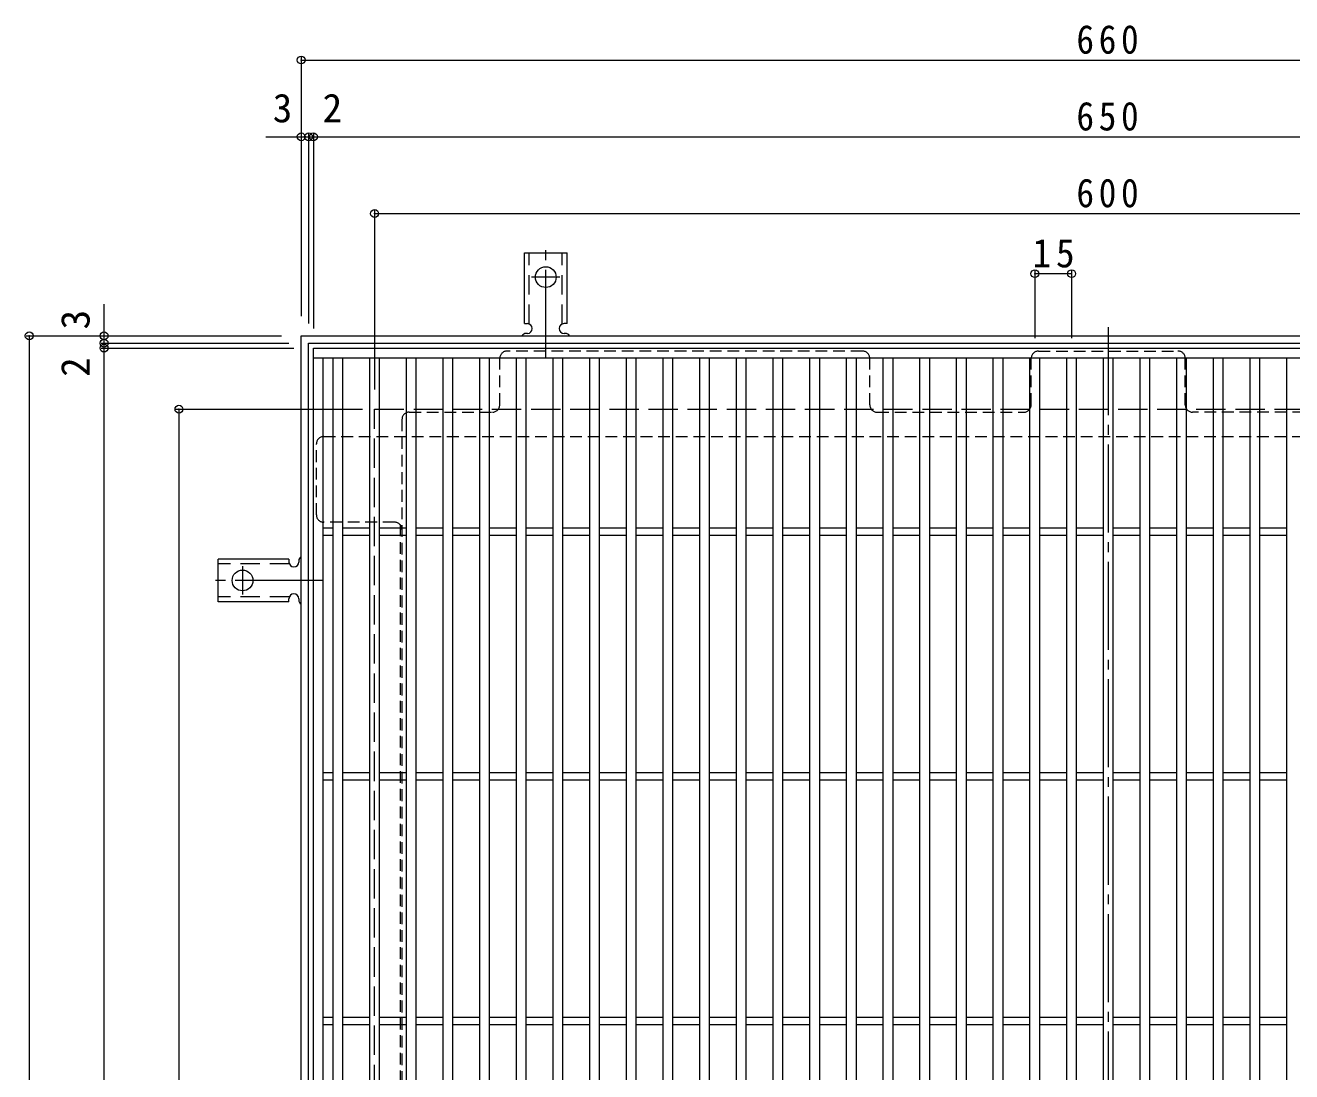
# Model space of a CAD drawing. Units: millimetres at full size, sheet at 1:4; details may follow other scales. Extents: x -953 to 1047, y -779 to 782.
# Drawn here: x -940 to -422, y 354 to 782 of the extents above; entities that cross this region are included whole.
import ezdxf
from ezdxf.enums import TextEntityAlignment as Align

# ---------------------------------------------------------------- set-up
doc = ezdxf.new("R2010")
doc.units = ezdxf.units.MM
doc.header["$LTSCALE"] = 4
doc.header["$PDMODE"] = 32
doc.header["$PDSIZE"] = 3.2
for name, pattern in [('CHAIN2', [12, 9, -1, 1, -1]), ('DASHED1', [1.8, 1.2, -0.6]), ('DASHED2', [3, 2, -1]), ('DASHED3', [4, 3, -1])]:
    doc.linetypes.add(name, pattern=pattern)
for name, color, linetype, lineweight in [('A-1_躯体', 3, 'Continuous', 9), ('A-2_仕上', 3, 'Continuous', 9), ('A-4_その他', 7, 'Continuous', 9), ('A-7_ハッチ', 2, 'Continuous', 9), ('A-A_ﾊｯﾁ-ﾜｸ', 3, 'Continuous', 9)]:
    doc.layers.add(name, color=color, linetype=linetype, lineweight=lineweight)
doc.styles.add('ＭＳ ゴシック', font='')
doc.styles.get('ＭＳ ゴシック').set_extended_font_data('MS Gothic')

msp = doc.modelspace()

# ---------------------------------------------------------------- linework, layer by layer
at = {"layer": 'A-1_躯体', "color": 2}
for p, q in [((-827.292, -5.385), (-827.292, 654.615)), ((-827.292, 654.615), (-167.292, 654.615)), ((-824.292, -2.385), (-824.292, 651.615)), ((-824.292, 651.615), (-170.292, 651.615))]:
    msp.add_line(p, q, dxfattribs=at)
at = {"layer": 'A-1_躯体', "color": 2, "linetype": 'DASHED3'}
for p, q in [((-797.292, 24.615), (-797.292, 624.615)), ((-797.292, 624.615), (-197.292, 624.615))]:
    msp.add_line(p, q, dxfattribs=at)
at = {"layer": 'A-2_仕上'}
for p, q in [((-822.292, -0.385), (-822.292, 649.615)), ((-822.292, 649.615), (-172.291, 649.615)), ((-822.292, 645.615), (-172.291, 645.615)), ((-818.292, 3.615), (-818.292, 645.615)), ((-814.292, 3.615), (-814.292, 645.615)), ((-810.292, 3.615), (-810.292, 645.615)), ((-799.291, 3.615), (-799.291, 645.615)), ((-795.291, 3.615), (-795.291, 645.615)), ((-784.291, 3.615), (-784.291, 645.615)), ((-780.291, 3.615), (-780.291, 645.615)), ((-769.291, 3.615), (-769.291, 645.615)), ((-765.291, 3.615), (-765.291, 645.615)), ((-754.291, 3.615), (-754.291, 645.615)), ((-750.291, 3.615), (-750.291, 645.615)), ((-739.291, 3.615), (-739.291, 645.615)), ((-735.291, 3.615), (-735.291, 645.615)), ((-724.291, 3.615), (-724.291, 645.615)), ((-720.291, 3.615), (-720.291, 645.615)), ((-709.291, 3.615), (-709.291, 645.615)), ((-705.291, 3.615), (-705.291, 645.615)), ((-694.291, 3.615), (-694.291, 645.615)), ((-690.291, 3.615), (-690.291, 645.615)), ((-679.291, 3.615), (-679.291, 645.615)), ((-675.291, 3.615), (-675.291, 645.615)), ((-664.29, 3.615), (-664.29, 645.615)), ((-660.291, 3.615), (-660.291, 645.615)), ((-649.29, 3.615), (-649.29, 645.615)), ((-645.29, 3.615), (-645.29, 645.615)), ((-634.29, 3.615), (-634.29, 645.615)), ((-630.29, 3.615), (-630.29, 645.615)), ((-619.29, 3.615), (-619.29, 645.615)), ((-615.29, 3.615), (-615.29, 645.615)), ((-604.29, 3.615), (-604.29, 645.615)), ((-600.29, 3.615), (-600.29, 645.615)), ((-589.29, 3.615), (-589.29, 645.615)), ((-585.29, 3.615), (-585.29, 645.615)), ((-574.29, 3.615), (-574.29, 645.615)), ((-570.29, 3.615), (-570.29, 645.615)), ((-559.29, 3.615), (-559.29, 645.615)), ((-555.29, 3.615), (-555.29, 645.615)), ((-544.29, 3.615), (-544.29, 645.615)), ((-540.29, 3.615), (-540.29, 645.615)), ((-529.289, 3.615), (-529.289, 645.615)), ((-525.29, 3.615), (-525.29, 645.615)), ((-514.289, 3.615), (-514.289, 645.615)), ((-510.289, 3.615), (-510.289, 645.615)), ((-499.289, 3.615), (-499.289, 645.615)), ((-495.289, 3.615), (-495.289, 645.615)), ((-484.289, 3.615), (-484.289, 645.615)), ((-480.289, 3.615), (-480.289, 645.615)), ((-469.289, 3.615), (-469.289, 645.615)), ((-465.289, 3.615), (-465.289, 645.615)), ((-454.289, 3.615), (-454.289, 645.615)), ((-450.289, 3.615), (-450.289, 645.615)), ((-439.289, 3.615), (-439.289, 645.615)), ((-435.289, 3.615), (-435.289, 645.615)), ((-424.289, 3.615), (-424.289, 645.615)), ((-818.292, 576.115), (-814.292, 576.115)), ((-810.292, 576.115), (-799.291, 576.115)), ((-795.291, 576.115), (-784.291, 576.115)), ((-780.291, 576.115), (-769.291, 576.115)), ((-765.291, 576.115), (-754.291, 576.115)), ((-750.291, 576.115), (-739.291, 576.115)), ((-735.291, 576.115), (-724.291, 576.115)), ((-720.291, 576.115), (-709.291, 576.115)), ((-705.291, 576.115), (-694.291, 576.115)), ((-690.291, 576.115), (-679.291, 576.115)), ((-675.291, 576.115), (-664.29, 576.115)), ((-660.291, 576.115), (-649.29, 576.115)), ((-645.29, 576.115), (-634.29, 576.115)), ((-630.29, 576.115), (-619.29, 576.115)), ((-615.29, 576.115), (-604.29, 576.115)), ((-600.29, 576.115), (-589.29, 576.115)), ((-585.29, 576.115), (-574.29, 576.115)), ((-570.29, 576.115), (-559.29, 576.115)), ((-555.29, 576.115), (-544.29, 576.115)), ((-540.29, 576.115), (-529.289, 576.115)), ((-525.29, 576.115), (-514.289, 576.115)), ((-510.289, 576.115), (-499.289, 576.115)), ((-495.289, 576.115), (-484.289, 576.115)), ((-480.289, 576.115), (-469.289, 576.115)), ((-465.289, 576.115), (-454.289, 576.115)), ((-450.289, 576.115), (-439.289, 576.115)), ((-435.289, 576.115), (-424.289, 576.115)), ((-818.292, 573.115), (-814.292, 573.115)), ((-810.292, 573.115), (-799.291, 573.115)), ((-795.291, 573.115), (-784.291, 573.115)), ((-780.291, 573.115), (-769.291, 573.115)), ((-765.291, 573.115), (-754.291, 573.115)), ((-750.291, 573.115), (-739.291, 573.115)), ((-735.291, 573.115), (-724.291, 573.115)), ((-720.291, 573.115), (-709.291, 573.115)), ((-705.291, 573.115), (-694.291, 573.115)), ((-690.291, 573.115), (-679.291, 573.115)), ((-675.291, 573.115), (-664.29, 573.115)), ((-660.291, 573.115), (-649.29, 573.115)), ((-645.29, 573.115), (-634.29, 573.115)), ((-630.29, 573.115), (-619.29, 573.115)), ((-615.29, 573.115), (-604.29, 573.115)), ((-600.29, 573.115), (-589.29, 573.115)), ((-585.29, 573.115), (-574.29, 573.115)), ((-570.29, 573.115), (-559.29, 573.115)), ((-555.29, 573.115), (-544.29, 573.115)), ((-540.29, 573.115), (-529.289, 573.115)), ((-525.29, 573.115), (-514.289, 573.115)), ((-510.289, 573.115), (-499.289, 573.115)), ((-495.289, 573.115), (-484.289, 573.115)), ((-480.289, 573.115), (-469.289, 573.115)), ((-465.289, 573.115), (-454.289, 573.115)), ((-450.289, 573.115), (-439.289, 573.115)), ((-435.289, 573.115), (-424.289, 573.115)), ((-818.292, 476.115), (-814.292, 476.115)), ((-818.292, 473.115), (-814.292, 473.115)), ((-810.292, 476.115), (-799.291, 476.115)), ((-810.292, 473.115), (-799.291, 473.115)), ((-795.291, 476.115), (-784.291, 476.115)), ((-795.291, 473.115), (-784.291, 473.115)), ((-780.291, 476.115), (-769.291, 476.115)), ((-780.291, 473.115), (-769.291, 473.115)), ((-765.291, 476.115), (-754.291, 476.115)), ((-765.291, 473.115), (-754.291, 473.115)), ((-750.291, 476.115), (-739.291, 476.115)), ((-750.291, 473.115), (-739.291, 473.115)), ((-735.291, 476.115), (-724.291, 476.115)), ((-735.291, 473.115), (-724.291, 473.115)), ((-720.291, 476.115), (-709.291, 476.115)), ((-720.291, 473.115), (-709.291, 473.115)), ((-705.291, 476.115), (-694.291, 476.115)), ((-705.291, 473.115), (-694.291, 473.115)), ((-690.291, 476.115), (-679.291, 476.115)), ((-690.291, 473.115), (-679.291, 473.115)), ((-675.291, 476.115), (-664.29, 476.115)), ((-675.291, 473.115), (-664.29, 473.115)), ((-660.291, 476.115), (-649.29, 476.115)), ((-660.291, 473.115), (-649.29, 473.115)), ((-645.29, 476.115), (-634.29, 476.115)), ((-645.29, 473.115), (-634.29, 473.115)), ((-630.29, 476.115), (-619.29, 476.115)), ((-630.29, 473.115), (-619.29, 473.115)), ((-615.29, 476.115), (-604.29, 476.115)), ((-615.29, 473.115), (-604.29, 473.115)), ((-600.29, 476.115), (-589.29, 476.115)), ((-600.29, 473.115), (-589.29, 473.115)), ((-585.29, 476.115), (-574.29, 476.115)), ((-585.29, 473.115), (-574.29, 473.115)), ((-570.29, 476.115), (-559.29, 476.115)), ((-570.29, 473.115), (-559.29, 473.115)), ((-555.29, 476.115), (-544.29, 476.115)), ((-555.29, 473.115), (-544.29, 473.115)), ((-540.29, 476.115), (-529.289, 476.115)), ((-540.29, 473.115), (-529.289, 473.115)), ((-525.29, 476.115), (-514.289, 476.115)), ((-525.29, 473.115), (-514.289, 473.115)), ((-510.289, 476.115), (-499.289, 476.115)), ((-510.289, 473.115), (-499.289, 473.115)), ((-495.289, 476.115), (-484.289, 476.115)), ((-495.289, 473.115), (-484.289, 473.115)), ((-480.289, 476.115), (-469.289, 476.115)), ((-480.289, 473.115), (-469.289, 473.115)), ((-465.289, 476.115), (-454.289, 476.115)), ((-465.289, 473.115), (-454.289, 473.115)), ((-450.289, 476.115), (-439.289, 476.115)), ((-450.289, 473.115), (-439.289, 473.115)), ((-435.289, 476.115), (-424.289, 476.115)), ((-435.289, 473.115), (-424.289, 473.115)), ((-818.292, 376.115), (-814.292, 376.115)), ((-818.292, 373.115), (-814.292, 373.115)), ((-810.292, 376.115), (-799.291, 376.115)), ((-810.292, 373.115), (-799.291, 373.115)), ((-795.291, 376.115), (-784.291, 376.115)), ((-795.291, 373.115), (-784.291, 373.115)), ((-780.291, 376.115), (-769.291, 376.115)), ((-780.291, 373.115), (-769.291, 373.115)), ((-765.291, 376.115), (-754.291, 376.115)), ((-765.291, 373.115), (-754.291, 373.115)), ((-750.291, 376.115), (-739.291, 376.115)), ((-750.291, 373.115), (-739.291, 373.115)), ((-735.291, 376.115), (-724.291, 376.115)), ((-735.291, 373.115), (-724.291, 373.115)), ((-720.291, 376.115), (-709.291, 376.115)), ((-720.291, 373.115), (-709.291, 373.115)), ((-705.291, 376.115), (-694.291, 376.115)), ((-705.291, 373.115), (-694.291, 373.115)), ((-690.291, 376.115), (-679.291, 376.115)), ((-690.291, 373.115), (-679.291, 373.115)), ((-675.291, 376.115), (-664.29, 376.115)), ((-675.291, 373.115), (-664.29, 373.115)), ((-660.291, 376.115), (-649.29, 376.115)), ((-660.291, 373.115), (-649.29, 373.115)), ((-645.29, 376.115), (-634.29, 376.115)), ((-645.29, 373.115), (-634.29, 373.115)), ((-630.29, 376.115), (-619.29, 376.115)), ((-630.29, 373.115), (-619.29, 373.115)), ((-615.29, 376.115), (-604.29, 376.115)), ((-615.29, 373.115), (-604.29, 373.115)), ((-600.29, 376.115), (-589.29, 376.115)), ((-600.29, 373.115), (-589.29, 373.115)), ((-585.29, 376.115), (-574.29, 376.115)), ((-585.29, 373.115), (-574.29, 373.115)), ((-570.29, 376.115), (-559.29, 376.115)), ((-570.29, 373.115), (-559.29, 373.115)), ((-555.29, 376.115), (-544.29, 376.115)), ((-555.29, 373.115), (-544.29, 373.115)), ((-540.29, 376.115), (-529.289, 376.115)), ((-540.29, 373.115), (-529.289, 373.115)), ((-525.29, 376.115), (-514.289, 376.115)), ((-525.29, 373.115), (-514.289, 373.115)), ((-510.289, 376.115), (-499.289, 376.115)), ((-510.289, 373.115), (-499.289, 373.115)), ((-495.289, 376.115), (-484.289, 376.115)), ((-495.289, 373.115), (-484.289, 373.115)), ((-480.289, 376.115), (-469.289, 376.115)), ((-480.289, 373.115), (-469.289, 373.115)), ((-465.289, 376.115), (-454.289, 376.115)), ((-465.289, 373.115), (-454.289, 373.115)), ((-450.289, 376.115), (-439.289, 376.115)), ((-450.289, 373.115), (-439.289, 373.115)), ((-435.289, 376.115), (-424.289, 376.115)), ((-435.289, 373.115), (-424.289, 373.115))]:
    msp.add_line(p, q, dxfattribs=at)
at = {"layer": 'A-4_その他'}
for p, q in [((-827.292, 768.593), (-827.292, 662.615)), ((-827.292, 767.393), (-167.292, 767.393)), ((-841.696, 736.004), (-824.292, 736.004)), ((-824.292, 737.204), (-824.292, 659.615)), ((-824.292, 736.004), (-822.292, 736.004)), ((-822.292, 737.204), (-822.292, 657.615)), ((-822.292, 736.004), (-172.291, 736.004)), ((-797.292, 705.815), (-797.292, 632.615)), ((-797.292, 704.615), (-197.292, 704.615)), ((-527.289, 681.221), (-527.289, 653.615)), ((-512.289, 680.021), (-527.289, 680.021)), ((-512.289, 681.221), (-512.289, 653.615)), ((-907.897, 651.615), (-907.897, 667.586)), ((-939.702, 654.615), (-835.292, 654.615)), ((-938.502, 654.615), (-938.502, -5.385)), ((-909.097, 651.615), (-832.292, 651.615)), ((-909.097, 649.615), (-830.292, 649.615)), ((-907.897, 649.615), (-907.897, 651.615)), ((-907.897, -0.385), (-907.897, 649.615)), ((-878.492, 624.615), (-802.292, 624.615)), ((-877.292, 624.615), (-877.292, 24.615))]:
    msp.add_line(p, q, dxfattribs=at)
for p in [(-827.292, 767.393), (-827.292, 736.004), (-824.292, 736.004), (-822.292, 736.004), (-797.292, 704.615), (-527.289, 680.021), (-512.289, 680.021), (-938.502, 654.615), (-907.897, 654.615), (-907.897, 651.615), (-907.897, 649.615), (-877.292, 624.615)]:
    msp.add_point(p, dxfattribs=at)
at = {"layer": 'A-7_ハッチ', "linetype": 'CHAIN2'}
msp.add_line((-497.292, 658.212), (-497.292, -8.981), dxfattribs=at)
at = {"layer": 'A-7_ハッチ', "linetype": 'DASHED1'}
for p, q in [((-597.792, 648.419), (-743.091, 648.419)), ((-525.792, 648.419), (-468.792, 648.419)), ((-746.091, 626.419), (-746.091, 645.419)), ((-594.792, 626.419), (-594.792, 645.419)), ((-528.792, 626.419), (-528.792, 645.419)), ((-465.792, 626.419), (-465.792, 645.419)), ((-783.092, 623.419), (-749.091, 623.419)), ((-591.792, 623.419), (-531.792, 623.419)), ((-402.792, 623.419), (-462.792, 623.419)), ((-786.092, 620.419), (-786.092, 28.812)), ((-818.095, 613.419), (-176.488, 613.419)), ((-821.095, 581.418), (-821.095, 610.419)), ((-789.092, 578.418), (-818.095, 578.418)), ((-786.892, 577.458), (-786.892, 343.076))]:
    msp.add_line(p, q, dxfattribs=at)
for centre, start, end in [((-743.091, 645.419), 90, 180), ((-597.792, 645.419), 0, 90), ((-525.792, 645.419), 90, 180), ((-468.792, 645.419), 0, 90), ((-783.092, 620.419), 90, 180), ((-749.091, 626.419), 270, 0), ((-591.792, 626.419), 180, 270), ((-531.792, 626.419), 270, 0), ((-462.792, 626.419), 180, 270), ((-818.095, 610.419), 90, 180), ((-818.095, 581.418), 180, 270), ((-789.092, 575.418), 0, 90)]:
    msp.add_arc(centre, 3, start, end, dxfattribs=at)
at = {"layer": 'A-A_ﾊｯﾁ-ﾜｸ', "color": 7, "linetype": 'CHAIN2'}
for p, q in [((-727.291, 645.615), (-727.291, 693.615)), ((-721.515, 678.615), (-733.067, 678.615)), ((-851.291, 560.391), (-851.291, 548.839)), ((-818.291, 554.615), (-866.291, 554.615))]:
    msp.add_line(p, q, dxfattribs=at)
at = {"layer": 'A-A_ﾊｯﾁ-ﾜｸ'}
for p, q in [((-736.041, 659.615), (-736.041, 688.615)), ((-736.041, 688.615), (-718.541, 688.615)), ((-718.541, 659.615), (-718.541, 688.615)), ((-736.041, 659.615), (-734.791, 659.615)), ((-718.541, 659.615), (-719.791, 659.615)), ((-734.787, 655.615), (-735.3, 655.615)), ((-719.291, 655.615), (-719.791, 655.615)), ((-832.291, 563.365), (-861.291, 563.365)), ((-861.291, 545.865), (-861.291, 563.365)), ((-832.291, 563.365), (-832.291, 562.116)), ((-828.291, 562.615), (-828.291, 562.115)), ((-832.291, 545.865), (-861.291, 545.865)), ((-832.291, 545.865), (-832.291, 547.115)), ((-828.291, 547.12), (-828.291, 546.607))]:
    msp.add_line(p, q, dxfattribs=at)
at = {"layer": 'A-A_ﾊｯﾁ-ﾜｸ', "linetype": 'DASHED2'}
for p, q in [((-734.041, 659.469), (-734.041, 688.615)), ((-720.541, 659.469), (-720.541, 688.615)), ((-832.146, 561.365), (-861.291, 561.365)), ((-832.146, 547.865), (-861.291, 547.865))]:
    msp.add_line(p, q, dxfattribs=at)
at = {"layer": 'A-A_ﾊｯﾁ-ﾜｸ'}
for centre in [(-727.291, 678.615), (-851.291, 554.615)]:
    msp.add_circle(centre, 4.25, dxfattribs=at)
for centre, start, end in [((-734.791, 657.615), 270.13329, 90), ((-719.791, 657.615), 90, 270), ((-735.291, 653.615), 90.24162, 150.00072), ((-719.291, 653.615), 29.99951, 89.72403), ((-830.291, 562.116), 180, 0), ((-826.291, 562.615), 119.99951, 179.72403), ((-830.291, 547.115), 0.13329, 180), ((-826.291, 546.615), 180.24162, 240.00072)]:
    msp.add_arc(centre, 2, start, end, dxfattribs=at)

# ---------------------------------------------------------------- texts
at = {"layer": 'A-4_その他', "color": 2, "style": 'ＭＳ ゴシック'}
for s, p in [('3', (-838.927, 738.404)), ('2', (-818.536, 738.404))]:
    msp.add_text(s, height=11.73, dxfattribs=at).set_placement(p, align=Align.BOTTOM_LEFT)
for s, p in [('3', (-910.297, 657.253)), ('2', (-910.297, 637.857))]:
    msp.add_text(s, height=11.73, rotation=90, dxfattribs=at).set_placement(p, align=Align.BOTTOM_LEFT)
at = {"layer": 'A-4_その他', "color": 2, "char_height": 11.73, "attachment_point": 7, "style": 'ＭＳ ゴシック'}
for s, insert in [('\\T1.27;\\W0.9;660', (-510.292, 769.793)), ('\\T1.27;\\W0.9;650', (-510.292, 738.404)), ('\\T1.27;\\W0.9;600', (-510.292, 707.015)), ('\\T1.27;\\W0.95;15', (-528.289, 682.421))]:
    msp.add_mtext(s, dxfattribs=dict(at, insert=insert))

doc.saveas('drawing.dxf')
